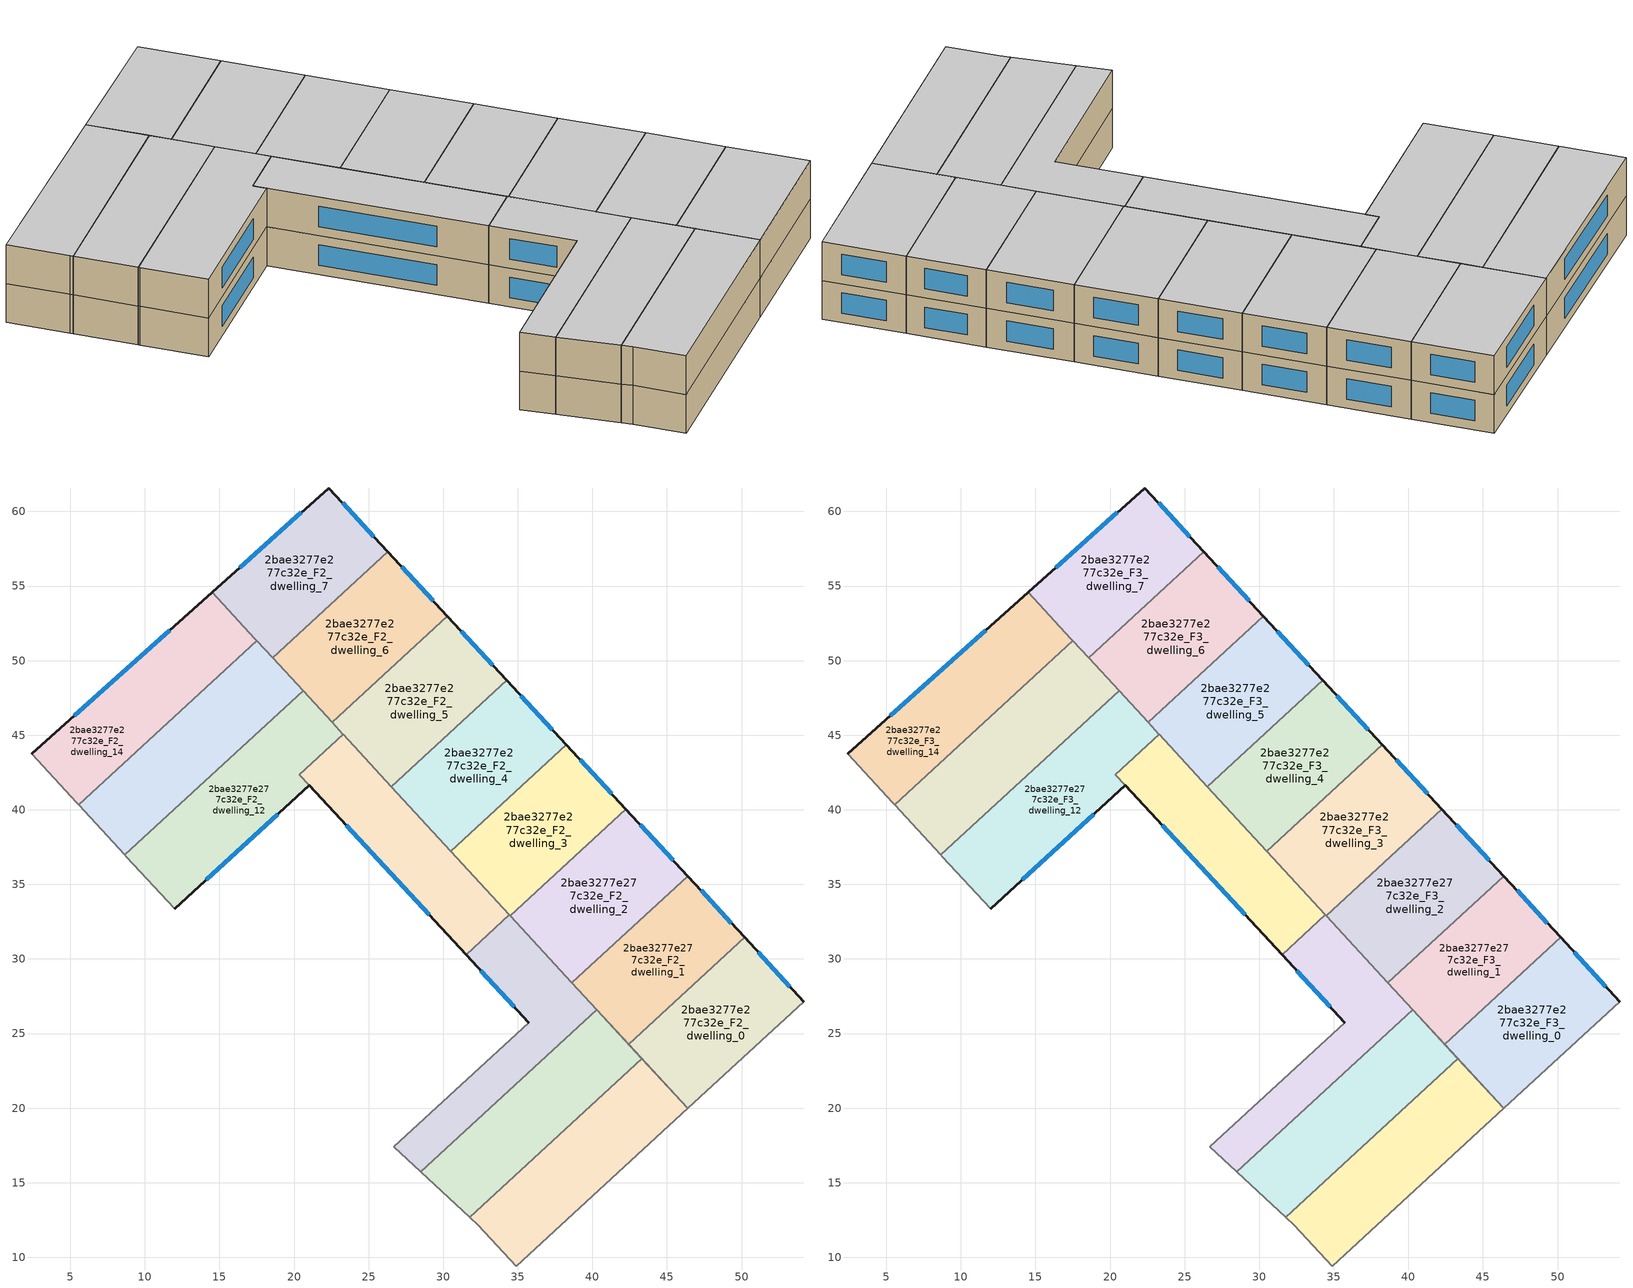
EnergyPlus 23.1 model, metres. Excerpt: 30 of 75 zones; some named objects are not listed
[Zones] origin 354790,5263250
2bae3277e277c32e_F2_dwelling_0
 floor to 2bae3277e277c32e_F1_dwelling_0 (EU_floor_Construction): 50.2,31.45 54.17,27.14 46.39,19.99 42.43,24.29 z6
 wall outside (EU_wall_Construction): 54.17,27.14 50.2,31.45 z6:9
 wall to 2bae3277e277c32e_F2_dwelling_1 (EU_wall_Construction): 50.2,31.45 42.43,24.29 z6:9
 wall adiabatic (EU_wall_Construction): 42.43,24.29 46.39,19.99 54.17,27.14 z6:9
 window (EU_Window_Construction): 53.24,28.15 51.13,30.44 z6.7:8.3
2bae3277e277c32e_F2_dwelling_1
 floor to 2bae3277e277c32e_F1_dwelling_1 (EU_floor_Construction): 46.39,35.56 50.2,31.45 42.43,24.29 38.63,28.41 z6
 wall outside (EU_wall_Construction): 50.2,31.45 46.39,35.56 z6:9
 wall to 2bae3277e277c32e_F2_dwelling_2 (EU_wall_Construction): 46.39,35.56 38.63,28.41 z6:9
 wall to 2bae3277e277c32e_F2_dwelling_10 (EU_wall_Construction): 38.63,28.41 40.3,26.6 z6:9
 wall adiabatic (EU_wall_Construction): 40.3,26.6 42.43,24.29 z6:9
 window (EU_Window_Construction): 49.3,32.41 47.29,34.59 z6.7:8.3
2bae3277e277c32e_F2_dwelling_10
 floor to 2bae3277e277c32e_F1_dwelling_10 (EU_floor_Construction): 34.43,32.96 40.3,26.6 28.51,15.73 26.7,17.41 35.73,25.74 31.53,30.28 z6
 wall outside (EU_wall_Construction): 31.53,30.28 35.73,25.74 z6:9
 wall adiabatic (EU_wall_Construction): 35.73,25.74 26.7,17.41 28.51,15.73 z6:9
 wall to 2bae3277e277c32e_F2_dwelling_11 (EU_wall_Construction): 34.43,32.96 31.53,30.28 z6:9
 wall to 2bae3277e277c32e_F2_dwelling_9 (EU_wall_Construction): 28.51,15.73 40.3,26.6 z6:9
 wall to 2bae3277e277c32e_F2_dwelling_2 (EU_wall_Construction): 38.63,28.41 34.49,32.9 z6:9
 wall to 2bae3277e277c32e_F2_dwelling_3 (EU_wall_Construction): 34.49,32.9 34.44,32.96 z6:9
 window (EU_Window_Construction): 32.51,29.21 34.74,26.8 z6.7:8.3
2bae3277e277c32e_F2_dwelling_11
 floor to 2bae3277e277c32e_F1_dwelling_11 (EU_floor_Construction): 23.28,45.06 34.43,32.96 31.53,30.28 20.36,42.36 z6
 wall outside (EU_wall_Construction): 21.02,41.65 31.53,30.28 z6:9
 wall to 2bae3277e277c32e_F2_dwelling_12 (EU_wall_Construction): 23.28,45.06 20.36,42.36 21.02,41.65 z6:9
 wall to 2bae3277e277c32e_F2_dwelling_4 (EU_wall_Construction): 30.51,37.22 26.53,41.54 z6:9
 wall to 2bae3277e277c32e_F2_dwelling_3 (EU_wall_Construction): 34.43,32.96 30.51,37.22 z6:9
 wall to 2bae3277e277c32e_F2_dwelling_5 (EU_wall_Construction): 26.53,41.54 23.28,45.06 z6:9
 window (EU_Window_Construction): 23.48,38.98 29.06,32.95 z6.7:8.3
2bae3277e277c32e_F2_dwelling_12
 floor to 2bae3277e277c32e_F1_dwelling_12 (EU_floor_Construction): 20.6,47.97 23.28,45.07 20.36,42.36 21.01,41.65 11.99,33.36 8.77,36.86 8.67,36.97 z6
 wall outside (EU_wall_Construction): 11.99,33.36 21.01,41.65 z6:9
 wall to 2bae3277e277c32e_F2_dwelling_13 (EU_wall_Construction): 20.6,47.97 8.67,36.97 z6:9
 wall adiabatic (EU_wall_Construction): 8.67,36.97 8.77,36.86 11.99,33.36 z6:9
 wall to 2bae3277e277c32e_F2_dwelling_6 (EU_wall_Construction): 22.55,45.86 20.6,47.97 z6:9
 wall to 2bae3277e277c32e_F2_dwelling_5 (EU_wall_Construction): 23.28,45.07 22.55,45.86 z6:9
 window (EU_Window_Construction): 14.11,35.31 18.89,39.7 z6.7:8.3
2bae3277e277c32e_F2_dwelling_13
 floor to 2bae3277e277c32e_F1_dwelling_13 (EU_floor_Construction): 17.52,51.32 20.6,47.97 8.67,36.97 5.58,40.32 z6
 wall adiabatic (EU_wall_Construction): 5.58,40.32 8.67,36.97 z6:9
 wall to 2bae3277e277c32e_F2_dwelling_14 (EU_wall_Construction): 17.52,51.32 5.58,40.32 z6:9
 wall to 2bae3277e277c32e_F2_dwelling_7 (EU_wall_Construction): 18.56,50.19 17.52,51.32 z6:9
 wall to 2bae3277e277c32e_F2_dwelling_6 (EU_wall_Construction): 20.6,47.97 18.56,50.19 z6:9
2bae3277e277c32e_F2_dwelling_14
 floor to 2bae3277e277c32e_F1_dwelling_14 (EU_floor_Construction): 14.51,54.58 17.38,51.47 17.52,51.32 5.58,40.32 5.44,40.47 2.41,43.76 z6
 wall outside (EU_wall_Construction): 14.51,54.58 2.41,43.76 z6:9
 wall adiabatic (EU_wall_Construction): 2.41,43.76 5.44,40.47 5.58,40.32 z6:9
 wall to 2bae3277e277c32e_F2_dwelling_7 (EU_wall_Construction): 17.51,51.32 17.38,51.47 14.51,54.58 z6:9
 window (EU_Window_Construction): 11.67,52.04 5.25,46.3 z6.7:8.3
2bae3277e277c32e_F2_dwelling_2
 floor to 2bae3277e277c32e_F1_dwelling_2 (EU_floor_Construction): 42.24,40.05 46.39,35.56 38.63,28.41 34.49,32.9 z6
 wall outside (EU_wall_Construction): 46.39,35.56 42.24,40.05 z6:9
 wall to 2bae3277e277c32e_F2_dwelling_3 (EU_wall_Construction): 42.24,40.05 34.49,32.9 z6:9
 window (EU_Window_Construction): 45.42,36.61 43.22,38.99 z6.7:8.3
2bae3277e277c32e_F2_dwelling_3
 floor to 2bae3277e277c32e_F1_dwelling_3 (EU_floor_Construction): 38.26,44.36 42.24,40.05 34.49,32.9 30.51,37.22 z6
 wall outside (EU_wall_Construction): 42.24,40.05 38.26,44.36 z6:9
 wall to 2bae3277e277c32e_F2_dwelling_4 (EU_wall_Construction): 38.26,44.36 30.51,37.22 z6:9
 window (EU_Window_Construction): 41.31,41.06 39.19,43.35 z6.7:8.3
2bae3277e277c32e_F2_dwelling_4
 floor to 2bae3277e277c32e_F1_dwelling_4 (EU_floor_Construction): 34.27,48.67 38.26,44.36 30.51,37.22 26.53,41.54 z6
 wall outside (EU_wall_Construction): 38.26,44.36 34.27,48.67 z6:9
 wall to 2bae3277e277c32e_F2_dwelling_5 (EU_wall_Construction): 34.27,48.67 26.53,41.54 z6:9
 window (EU_Window_Construction): 37.32,45.37 35.21,47.66 z6.7:8.3
2bae3277e277c32e_F2_dwelling_5
 floor to 2bae3277e277c32e_F1_dwelling_5 (EU_floor_Construction): 30.28,52.99 34.27,48.67 26.53,41.54 22.55,45.86 z6
 wall outside (EU_wall_Construction): 34.27,48.67 30.28,52.99 z6:9
 wall to 2bae3277e277c32e_F2_dwelling_6 (EU_wall_Construction): 30.28,52.99 22.55,45.86 z6:9
 window (EU_Window_Construction): 33.33,49.68 31.21,51.97 z6.7:8.3
2bae3277e277c32e_F2_dwelling_6
 floor to 2bae3277e277c32e_F1_dwelling_6 (EU_floor_Construction): 26.28,57.31 30.28,52.99 22.55,45.86 18.56,50.19 z6
 wall outside (EU_wall_Construction): 30.28,52.99 26.28,57.31 z6:9
 wall to 2bae3277e277c32e_F2_dwelling_7 (EU_wall_Construction): 26.28,57.31 18.56,50.19 z6:9
 window (EU_Window_Construction): 29.34,54 27.22,56.29 z6.7:8.3
2bae3277e277c32e_F2_dwelling_7
 floor to 2bae3277e277c32e_F1_dwelling_7 (EU_floor_Construction): 22.34,61.57 26.28,57.31 18.56,50.19 14.51,54.58 z6
 wall outside (EU_wall_Construction): 26.28,57.31 22.34,61.57 14.51,54.58 z6:9
 window (EU_Window_Construction): 20.5,59.93 16.35,56.22 / 25.36,58.31 23.26,60.57 z6.7:8.3
2bae3277e277c32e_F2_dwelling_8
 floor to 2bae3277e277c32e_F1_dwelling_8 (EU_floor_Construction): 43.32,23.32 46.39,19.99 34.89,9.42 32.35,12.16 31.78,12.69 z6
 wall adiabatic (EU_wall_Construction): 31.78,12.69 32.35,12.16 34.89,9.42 46.39,19.99 43.32,23.32 z6:9
 wall to 2bae3277e277c32e_F2_dwelling_9 (EU_wall_Construction): 43.32,23.32 31.78,12.69 z6:9
2bae3277e277c32e_F2_dwelling_9
 floor to 2bae3277e277c32e_F1_dwelling_9 (EU_floor_Construction): 40.3,26.6 43.32,23.32 31.78,12.69 28.51,15.73 z6
 wall adiabatic (EU_wall_Construction): 43.32,23.32 40.3,26.6 / 28.51,15.73 31.78,12.69 z6:9
2bae3277e277c32e_F3_dwelling_0
 floor to 2bae3277e277c32e_F2_dwelling_0 (EU_floor_Construction): 50.2,31.45 54.17,27.14 46.39,19.99 42.43,24.29 z9
 wall outside (EU_wall_Construction): 54.17,27.14 50.2,31.45 z9:12
 wall to 2bae3277e277c32e_F3_dwelling_1 (EU_wall_Construction): 50.2,31.45 42.43,24.29 z9:12
 wall adiabatic (EU_wall_Construction): 42.43,24.29 46.39,19.99 54.17,27.14 z9:12
 window (EU_Window_Construction): 53.24,28.15 51.13,30.44 z9.7:11.3
 ceiling to 2bae3277e277c32e_F4_dwelling_0 (EU_floor_Construction): 54.17,27.14 50.2,31.45 42.43,24.29 46.39,19.99 z12
2bae3277e277c32e_F3_dwelling_1
 floor to 2bae3277e277c32e_F2_dwelling_1 (EU_floor_Construction): 46.39,35.56 50.2,31.45 42.43,24.29 38.63,28.41 z9
 wall outside (EU_wall_Construction): 50.2,31.45 46.39,35.56 z9:12
 wall to 2bae3277e277c32e_F3_dwelling_2 (EU_wall_Construction): 46.39,35.56 38.63,28.41 z9:12
 wall to 2bae3277e277c32e_F3_dwelling_10 (EU_wall_Construction): 38.63,28.41 40.3,26.6 z9:12
 wall adiabatic (EU_wall_Construction): 40.3,26.6 42.43,24.29 z9:12
 window (EU_Window_Construction): 49.3,32.41 47.29,34.59 z9.7:11.3
 ceiling to 2bae3277e277c32e_F4_dwelling_1 (EU_floor_Construction): 50.2,31.45 46.39,35.56 38.63,28.41 42.43,24.29 z12
2bae3277e277c32e_F3_dwelling_10
 floor to 2bae3277e277c32e_F2_dwelling_10 (EU_floor_Construction): 34.43,32.96 40.3,26.6 28.51,15.73 26.7,17.41 35.73,25.74 31.53,30.28 z9
 wall outside (EU_wall_Construction): 31.53,30.28 35.73,25.74 z9:12
 wall adiabatic (EU_wall_Construction): 35.73,25.74 26.7,17.41 28.51,15.73 z9:12
 wall to 2bae3277e277c32e_F3_dwelling_11 (EU_wall_Construction): 34.43,32.96 31.53,30.28 z9:12
 wall to 2bae3277e277c32e_F3_dwelling_9 (EU_wall_Construction): 28.51,15.73 40.3,26.6 z9:12
 wall to 2bae3277e277c32e_F3_dwelling_2 (EU_wall_Construction): 38.63,28.41 34.49,32.9 z9:12
 wall to 2bae3277e277c32e_F3_dwelling_3 (EU_wall_Construction): 34.49,32.9 34.44,32.96 z9:12
 window (EU_Window_Construction): 32.51,29.21 34.74,26.8 z9.7:11.3
 ceiling to 2bae3277e277c32e_F4_dwelling_10 (EU_floor_Construction): 40.3,26.6 34.43,32.96 31.53,30.28 35.73,25.74 26.7,17.41 28.51,15.73 z12
2bae3277e277c32e_F3_dwelling_11
 floor to 2bae3277e277c32e_F2_dwelling_11 (EU_floor_Construction): 23.28,45.06 34.43,32.96 31.53,30.28 20.36,42.36 z9
 wall outside (EU_wall_Construction): 21.02,41.65 31.53,30.28 z9:12
 wall to 2bae3277e277c32e_F3_dwelling_12 (EU_wall_Construction): 23.28,45.06 20.36,42.36 21.02,41.65 z9:12
 wall to 2bae3277e277c32e_F3_dwelling_4 (EU_wall_Construction): 30.51,37.22 26.53,41.54 z9:12
 wall to 2bae3277e277c32e_F3_dwelling_3 (EU_wall_Construction): 34.43,32.96 30.51,37.22 z9:12
 wall to 2bae3277e277c32e_F3_dwelling_5 (EU_wall_Construction): 26.53,41.54 23.28,45.06 z9:12
 window (EU_Window_Construction): 23.48,38.98 29.06,32.95 z9.7:11.3
 ceiling to 2bae3277e277c32e_F4_dwelling_11 (EU_floor_Construction): 34.43,32.96 23.28,45.06 20.36,42.36 31.53,30.28 z12
2bae3277e277c32e_F3_dwelling_12
 floor to 2bae3277e277c32e_F2_dwelling_12 (EU_floor_Construction): 20.6,47.97 23.28,45.07 20.36,42.36 21.01,41.65 11.99,33.36 8.77,36.86 8.67,36.97 z9
 wall outside (EU_wall_Construction): 11.99,33.36 21.01,41.65 z9:12
 wall to 2bae3277e277c32e_F3_dwelling_13 (EU_wall_Construction): 20.6,47.97 8.67,36.97 z9:12
 wall adiabatic (EU_wall_Construction): 8.67,36.97 8.77,36.86 11.99,33.36 z9:12
 wall to 2bae3277e277c32e_F3_dwelling_6 (EU_wall_Construction): 22.55,45.86 20.6,47.97 z9:12
 wall to 2bae3277e277c32e_F3_dwelling_5 (EU_wall_Construction): 23.28,45.07 22.55,45.86 z9:12
 window (EU_Window_Construction): 14.11,35.31 18.89,39.7 z9.7:11.3
 ceiling to 2bae3277e277c32e_F4_dwelling_12 (EU_floor_Construction): 21.01,41.65 20.36,42.36 23.28,45.07 20.6,47.97 8.67,36.97 8.77,36.86 11.99,33.36 z12
2bae3277e277c32e_F3_dwelling_13
 floor to 2bae3277e277c32e_F2_dwelling_13 (EU_floor_Construction): 17.52,51.32 20.6,47.97 8.67,36.97 5.58,40.32 z9
 wall adiabatic (EU_wall_Construction): 5.58,40.32 8.67,36.97 z9:12
 wall to 2bae3277e277c32e_F3_dwelling_14 (EU_wall_Construction): 17.52,51.32 5.58,40.32 z9:12
 wall to 2bae3277e277c32e_F3_dwelling_7 (EU_wall_Construction): 18.56,50.19 17.52,51.32 z9:12
 wall to 2bae3277e277c32e_F3_dwelling_6 (EU_wall_Construction): 20.6,47.97 18.56,50.19 z9:12
 ceiling to 2bae3277e277c32e_F4_dwelling_13 (EU_floor_Construction): 20.6,47.97 17.52,51.32 5.58,40.32 8.67,36.97 z12
2bae3277e277c32e_F3_dwelling_14
 floor to 2bae3277e277c32e_F2_dwelling_14 (EU_floor_Construction): 14.51,54.58 17.38,51.47 17.52,51.32 5.58,40.32 5.44,40.47 2.41,43.76 z9
 wall outside (EU_wall_Construction): 14.51,54.58 2.41,43.76 z9:12
 wall adiabatic (EU_wall_Construction): 2.41,43.76 5.44,40.47 5.58,40.32 z9:12
 wall to 2bae3277e277c32e_F3_dwelling_7 (EU_wall_Construction): 17.51,51.32 17.38,51.47 14.51,54.58 z9:12
 window (EU_Window_Construction): 11.67,52.04 5.25,46.3 z9.7:11.3
 ceiling to 2bae3277e277c32e_F4_dwelling_14 (EU_floor_Construction): 17.52,51.32 17.38,51.47 14.51,54.58 2.41,43.76 5.44,40.47 5.58,40.32 z12
2bae3277e277c32e_F3_dwelling_2
 floor to 2bae3277e277c32e_F2_dwelling_2 (EU_floor_Construction): 42.24,40.05 46.39,35.56 38.63,28.41 34.49,32.9 z9
 wall outside (EU_wall_Construction): 46.39,35.56 42.24,40.05 z9:12
 wall to 2bae3277e277c32e_F3_dwelling_3 (EU_wall_Construction): 42.24,40.05 34.49,32.9 z9:12
 window (EU_Window_Construction): 45.42,36.61 43.22,38.99 z9.7:11.3
 ceiling to 2bae3277e277c32e_F4_dwelling_2 (EU_floor_Construction): 46.39,35.56 42.24,40.05 34.49,32.9 38.63,28.41 z12
2bae3277e277c32e_F3_dwelling_3
 floor to 2bae3277e277c32e_F2_dwelling_3 (EU_floor_Construction): 38.26,44.36 42.24,40.05 34.49,32.9 30.51,37.22 z9
 wall outside (EU_wall_Construction): 42.24,40.05 38.26,44.36 z9:12
 wall to 2bae3277e277c32e_F3_dwelling_4 (EU_wall_Construction): 38.26,44.36 30.51,37.22 z9:12
 window (EU_Window_Construction): 41.31,41.06 39.19,43.35 z9.7:11.3
 ceiling to 2bae3277e277c32e_F4_dwelling_3 (EU_floor_Construction): 42.24,40.05 38.26,44.36 30.51,37.22 34.49,32.9 z12
2bae3277e277c32e_F3_dwelling_4
 floor to 2bae3277e277c32e_F2_dwelling_4 (EU_floor_Construction): 34.27,48.67 38.26,44.36 30.51,37.22 26.53,41.54 z9
 wall outside (EU_wall_Construction): 38.26,44.36 34.27,48.67 z9:12
 wall to 2bae3277e277c32e_F3_dwelling_5 (EU_wall_Construction): 34.27,48.67 26.53,41.54 z9:12
 window (EU_Window_Construction): 37.32,45.37 35.21,47.66 z9.7:11.3
 ceiling to 2bae3277e277c32e_F4_dwelling_4 (EU_floor_Construction): 38.26,44.36 34.27,48.67 26.53,41.54 30.51,37.22 z12
2bae3277e277c32e_F3_dwelling_5
 floor to 2bae3277e277c32e_F2_dwelling_5 (EU_floor_Construction): 30.28,52.99 34.27,48.67 26.53,41.54 22.55,45.86 z9
 wall outside (EU_wall_Construction): 34.27,48.67 30.28,52.99 z9:12
 wall to 2bae3277e277c32e_F3_dwelling_6 (EU_wall_Construction): 30.28,52.99 22.55,45.86 z9:12
 window (EU_Window_Construction): 33.33,49.68 31.21,51.97 z9.7:11.3
 ceiling to 2bae3277e277c32e_F4_dwelling_5 (EU_floor_Construction): 34.27,48.67 30.28,52.99 22.55,45.86 26.53,41.54 z12
2bae3277e277c32e_F3_dwelling_6
 floor to 2bae3277e277c32e_F2_dwelling_6 (EU_floor_Construction): 26.28,57.31 30.28,52.99 22.55,45.86 18.56,50.19 z9
 wall outside (EU_wall_Construction): 30.28,52.99 26.28,57.31 z9:12
 wall to 2bae3277e277c32e_F3_dwelling_7 (EU_wall_Construction): 26.28,57.31 18.56,50.19 z9:12
 window (EU_Window_Construction): 29.34,54 27.22,56.29 z9.7:11.3
 ceiling to 2bae3277e277c32e_F4_dwelling_6 (EU_floor_Construction): 30.28,52.99 26.28,57.31 18.56,50.19 22.55,45.86 z12
2bae3277e277c32e_F3_dwelling_7
 floor to 2bae3277e277c32e_F2_dwelling_7 (EU_floor_Construction): 22.34,61.57 26.28,57.31 18.56,50.19 14.51,54.58 z9
 wall outside (EU_wall_Construction): 26.28,57.31 22.34,61.57 14.51,54.58 z9:12
 window (EU_Window_Construction): 20.5,59.93 16.35,56.22 / 25.36,58.31 23.26,60.57 z9.7:11.3
 ceiling to 2bae3277e277c32e_F4_dwelling_7 (EU_floor_Construction): 26.28,57.31 22.34,61.57 14.51,54.58 18.56,50.19 z12
2bae3277e277c32e_F3_dwelling_8
 floor to 2bae3277e277c32e_F2_dwelling_8 (EU_floor_Construction): 43.32,23.32 46.39,19.99 34.89,9.42 32.35,12.16 31.78,12.69 z9
 wall adiabatic (EU_wall_Construction): 31.78,12.69 32.35,12.16 34.89,9.42 46.39,19.99 43.32,23.32 z9:12
 wall to 2bae3277e277c32e_F3_dwelling_9 (EU_wall_Construction): 43.32,23.32 31.78,12.69 z9:12
 ceiling to 2bae3277e277c32e_F4_dwelling_8 (EU_floor_Construction): 46.39,19.99 43.32,23.32 31.78,12.69 32.35,12.16 34.89,9.42 z12
2bae3277e277c32e_F3_dwelling_9
 floor to 2bae3277e277c32e_F2_dwelling_9 (EU_floor_Construction): 40.3,26.6 43.32,23.32 31.78,12.69 28.51,15.73 z9
 wall adiabatic (EU_wall_Construction): 43.32,23.32 40.3,26.6 / 28.51,15.73 31.78,12.69 z9:12
 ceiling to 2bae3277e277c32e_F4_dwelling_9 (EU_floor_Construction): 43.32,23.32 40.3,26.6 28.51,15.73 31.78,12.69 z12
[Building]
EU S2 Campaign: North Axis=0; Terrain=City; Solar Distribution=FullExterior
[Site:Location]
Budapest.Ferenc.Liszt.Intl.AP: Latitude=47.437; Longitude=19.256; Time Zone=1; Elevation=185
[SizingPeriod:WeatherFileDays]
AnnualSizingPeriod: Begin Month=1; Begin Day of Month=1; End Month=12; End Day of Month=31; Day of Week for Start Day=Monday; Use Weather File Daylight Saving Period=No; Use Weather File Rain and Snow Indicators=No
[MATERIAL]
EU_InternalMass_Material: Roughness=MediumRough; Thickness=0.1; Conductivity=1; Density=1800; Specific Heat=900; Thermal Absorptance=0.9; Solar Absorptance=0.7; Visible Absorptance=0.7
[MATERIAL:NOMASS] Roughness=MediumRough; Thermal Absorptance=0.9; Solar Absorptance=0.7; Visible Absorptance=0.7
Name | Thermal Resistance
EU_wall_NoMass | 0.832559
EU_floor_NoMass | 0.872794
[WINDOWMATERIAL:SIMPLEGLAZINGSYSTEM]
EU_Window_SimpleGlazing: UFactor=2.79869; Solar Heat Gain Coefficient=0.75; Visible Transmittance=0.75
[CONSTRUCTION]
EU_wall_Construction: EU_wall_NoMass
EU_floor_Construction: EU_floor_NoMass
EU_Window_Construction: EU_Window_SimpleGlazing
EU_InternalMass_Construction: EU_InternalMass_Material
[ZONE] Type=1; Multiplier=1; Ceiling Height=autocalculate; Floor Area=autocalculate; Part of Total Floor Area=Yes
Name | Volume
2bae3277e277c32e_F2_dwelling_0; 2bae3277e277c32e_F3_dwelling_0 | 185.536
2bae3277e277c32e_F2_dwelling_1; 2bae3277e277c32e_F3_dwelling_1 | 177.483
2bae3277e277c32e_F2_dwelling_10; 2bae3277e277c32e_F3_dwelling_10 | 192.427
2bae3277e277c32e_F2_dwelling_11; 2bae3277e277c32e_F3_dwelling_11 | 195.866
2bae3277e277c32e_F2_dwelling_12; 2bae3277e277c32e_F3_dwelling_12 | 228.074
2bae3277e277c32e_F2_dwelling_13; 2bae3277e277c32e_F3_dwelling_13 | 221.741
2bae3277e277c32e_F2_dwelling_14; 2bae3277e277c32e_F3_dwelling_14 | 221.766
2bae3277e277c32e_F2_dwelling_2; 2bae3277e277c32e_F3_dwelling_2 | 193.538
2bae3277e277c32e_F2_dwelling_3; 2bae3277e277c32e_F3_dwelling_3 | 185.512
2bae3277e277c32e_F2_dwelling_4; 2bae3277e277c32e_F3_dwelling_4 | 185.538
2bae3277e277c32e_F2_dwelling_5; 2bae3277e277c32e_F3_dwelling_5 | 185.525
2bae3277e277c32e_F2_dwelling_6; 2bae3277e277c32e_F3_dwelling_6 | 185.511
2bae3277e277c32e_F2_dwelling_7; 2bae3277e277c32e_F3_dwelling_7 | 185.531
2bae3277e277c32e_F2_dwelling_8; 2bae3277e277c32e_F3_dwelling_8 | 212.036
2bae3277e277c32e_F2_dwelling_9; 2bae3277e277c32e_F3_dwelling_9 | 211.994
[INTERNALMASS] Construction=EU_InternalMass_Construction
Name | Zone or ZoneList | Surface Area
2bae3277e277c32e_F2_dwelling_0_EU_InternalMass | 2bae3277e277c32e_F2_dwelling_0 | 61.8453
2bae3277e277c32e_F2_dwelling_1_EU_InternalMass | 2bae3277e277c32e_F2_dwelling_1 | 59.1612
2bae3277e277c32e_F2_dwelling_2_EU_InternalMass | 2bae3277e277c32e_F2_dwelling_2 | 64.5126
2bae3277e277c32e_F2_dwelling_3_EU_InternalMass | 2bae3277e277c32e_F2_dwelling_3 | 61.8373
2bae3277e277c32e_F2_dwelling_4_EU_InternalMass | 2bae3277e277c32e_F2_dwelling_4 | 61.846
2bae3277e277c32e_F2_dwelling_5_EU_InternalMass | 2bae3277e277c32e_F2_dwelling_5 | 61.8417
2bae3277e277c32e_F2_dwelling_6_EU_InternalMass | 2bae3277e277c32e_F2_dwelling_6 | 61.8372
2bae3277e277c32e_F2_dwelling_7_EU_InternalMass | 2bae3277e277c32e_F2_dwelling_7 | 61.8435
2bae3277e277c32e_F2_dwelling_8_EU_InternalMass | 2bae3277e277c32e_F2_dwelling_8 | 70.6786
2bae3277e277c32e_F2_dwelling_9_EU_InternalMass | 2bae3277e277c32e_F2_dwelling_9 | 70.6647
2bae3277e277c32e_F2_dwelling_10_EU_InternalMass | 2bae3277e277c32e_F2_dwelling_10 | 64.141
2bae3277e277c32e_F2_dwelling_11_EU_InternalMass | 2bae3277e277c32e_F2_dwelling_11 | 65.3235
2bae3277e277c32e_F2_dwelling_12_EU_InternalMass | 2bae3277e277c32e_F2_dwelling_12 | 76.0425
2bae3277e277c32e_F2_dwelling_13_EU_InternalMass | 2bae3277e277c32e_F2_dwelling_13 | 73.9127
2bae3277e277c32e_F2_dwelling_14_EU_InternalMass | 2bae3277e277c32e_F2_dwelling_14 | 73.9179
2bae3277e277c32e_F3_dwelling_0_EU_InternalMass | 2bae3277e277c32e_F3_dwelling_0 | 61.8453
2bae3277e277c32e_F3_dwelling_1_EU_InternalMass | 2bae3277e277c32e_F3_dwelling_1 | 59.1612
2bae3277e277c32e_F3_dwelling_2_EU_InternalMass | 2bae3277e277c32e_F3_dwelling_2 | 64.5126
2bae3277e277c32e_F3_dwelling_3_EU_InternalMass | 2bae3277e277c32e_F3_dwelling_3 | 61.8373
2bae3277e277c32e_F3_dwelling_4_EU_InternalMass | 2bae3277e277c32e_F3_dwelling_4 | 61.846
2bae3277e277c32e_F3_dwelling_5_EU_InternalMass | 2bae3277e277c32e_F3_dwelling_5 | 61.8417
2bae3277e277c32e_F3_dwelling_6_EU_InternalMass | 2bae3277e277c32e_F3_dwelling_6 | 61.8372
2bae3277e277c32e_F3_dwelling_7_EU_InternalMass | 2bae3277e277c32e_F3_dwelling_7 | 61.8435
2bae3277e277c32e_F3_dwelling_8_EU_InternalMass | 2bae3277e277c32e_F3_dwelling_8 | 70.6786
2bae3277e277c32e_F3_dwelling_9_EU_InternalMass | 2bae3277e277c32e_F3_dwelling_9 | 70.6647
2bae3277e277c32e_F3_dwelling_10_EU_InternalMass | 2bae3277e277c32e_F3_dwelling_10 | 64.141
2bae3277e277c32e_F3_dwelling_11_EU_InternalMass | 2bae3277e277c32e_F3_dwelling_11 | 65.3235
2bae3277e277c32e_F3_dwelling_12_EU_InternalMass | 2bae3277e277c32e_F3_dwelling_12 | 76.0425
2bae3277e277c32e_F3_dwelling_13_EU_InternalMass | 2bae3277e277c32e_F3_dwelling_13 | 73.9127
2bae3277e277c32e_F3_dwelling_14_EU_InternalMass | 2bae3277e277c32e_F3_dwelling_14 | 73.9179
[OTHEREQUIPMENT] Fuel Type=Electricity; Design Level Calculation Method=Watts/Area; Power per Zone Floor Area=1; Fraction Latent=0; Fraction Radiant=0; Fraction Lost=0; Carbon Dioxide Generation Rate=0; EndUse Subcategory=EU_Step8_InternalGains
Name | Zone or ZoneList or Space or SpaceList | Schedule
EU_Step8_InternalGain_2bae3277e277c32e_F2_dwelling_0_f000 | 2bae3277e277c32e_F2_dwelling_0 | EU_Step8_GainSchedule_2bae3277e277c32e_F2_dwelling_0_f000
EU_Step8_InternalGain_2bae3277e277c32e_F2_dwelling_1_f000 | 2bae3277e277c32e_F2_dwelling_1 | EU_Step8_GainSchedule_2bae3277e277c32e_F2_dwelling_1_f000
EU_Step8_InternalGain_2bae3277e277c32e_F2_dwelling_2_f000 | 2bae3277e277c32e_F2_dwelling_2 | EU_Step8_GainSchedule_2bae3277e277c32e_F2_dwelling_2_f000
EU_Step8_InternalGain_2bae3277e277c32e_F2_dwelling_3_f000 | 2bae3277e277c32e_F2_dwelling_3 | EU_Step8_GainSchedule_2bae3277e277c32e_F2_dwelling_3_f000
EU_Step8_InternalGain_2bae3277e277c32e_F2_dwelling_4_f000 | 2bae3277e277c32e_F2_dwelling_4 | EU_Step8_GainSchedule_2bae3277e277c32e_F2_dwelling_4_f000
EU_Step8_InternalGain_2bae3277e277c32e_F2_dwelling_5_f000 | 2bae3277e277c32e_F2_dwelling_5 | EU_Step8_GainSchedule_2bae3277e277c32e_F2_dwelling_5_f000
EU_Step8_InternalGain_2bae3277e277c32e_F2_dwelling_6_f000 | 2bae3277e277c32e_F2_dwelling_6 | EU_Step8_GainSchedule_2bae3277e277c32e_F2_dwelling_6_f000
EU_Step8_InternalGain_2bae3277e277c32e_F2_dwelling_7_f000 | 2bae3277e277c32e_F2_dwelling_7 | EU_Step8_GainSchedule_2bae3277e277c32e_F2_dwelling_7_f000
EU_Step8_InternalGain_2bae3277e277c32e_F2_dwelling_8_f000 | 2bae3277e277c32e_F2_dwelling_8 | EU_Step8_GainSchedule_2bae3277e277c32e_F2_dwelling_8_f000
EU_Step8_InternalGain_2bae3277e277c32e_F2_dwelling_9_f000 | 2bae3277e277c32e_F2_dwelling_9 | EU_Step8_GainSchedule_2bae3277e277c32e_F2_dwelling_9_f000
EU_Step8_InternalGain_2bae3277e277c32e_F2_dwelling_10_f000 | 2bae3277e277c32e_F2_dwelling_10 | EU_Step8_GainSchedule_2bae3277e277c32e_F2_dwelling_10_f000
EU_Step8_InternalGain_2bae3277e277c32e_F2_dwelling_11_f000 | 2bae3277e277c32e_F2_dwelling_11 | EU_Step8_GainSchedule_2bae3277e277c32e_F2_dwelling_11_f000
EU_Step8_InternalGain_2bae3277e277c32e_F2_dwelling_12_f000 | 2bae3277e277c32e_F2_dwelling_12 | EU_Step8_GainSchedule_2bae3277e277c32e_F2_dwelling_12_f000
EU_Step8_InternalGain_2bae3277e277c32e_F2_dwelling_13_f000 | 2bae3277e277c32e_F2_dwelling_13 | EU_Step8_GainSchedule_2bae3277e277c32e_F2_dwelling_13_f000
EU_Step8_InternalGain_2bae3277e277c32e_F2_dwelling_14_f000 | 2bae3277e277c32e_F2_dwelling_14 | EU_Step8_GainSchedule_2bae3277e277c32e_F2_dwelling_14_f000
EU_Step8_InternalGain_2bae3277e277c32e_F3_dwelling_0_f000 | 2bae3277e277c32e_F3_dwelling_0 | EU_Step8_GainSchedule_2bae3277e277c32e_F3_dwelling_0_f000
EU_Step8_InternalGain_2bae3277e277c32e_F3_dwelling_1_f000 | 2bae3277e277c32e_F3_dwelling_1 | EU_Step8_GainSchedule_2bae3277e277c32e_F3_dwelling_1_f000
EU_Step8_InternalGain_2bae3277e277c32e_F3_dwelling_2_f000 | 2bae3277e277c32e_F3_dwelling_2 | EU_Step8_GainSchedule_2bae3277e277c32e_F3_dwelling_2_f000
EU_Step8_InternalGain_2bae3277e277c32e_F3_dwelling_3_f000 | 2bae3277e277c32e_F3_dwelling_3 | EU_Step8_GainSchedule_2bae3277e277c32e_F3_dwelling_3_f000
EU_Step8_InternalGain_2bae3277e277c32e_F3_dwelling_4_f000 | 2bae3277e277c32e_F3_dwelling_4 | EU_Step8_GainSchedule_2bae3277e277c32e_F3_dwelling_4_f000
EU_Step8_InternalGain_2bae3277e277c32e_F3_dwelling_5_f000 | 2bae3277e277c32e_F3_dwelling_5 | EU_Step8_GainSchedule_2bae3277e277c32e_F3_dwelling_5_f000
EU_Step8_InternalGain_2bae3277e277c32e_F3_dwelling_6_f000 | 2bae3277e277c32e_F3_dwelling_6 | EU_Step8_GainSchedule_2bae3277e277c32e_F3_dwelling_6_f000
EU_Step8_InternalGain_2bae3277e277c32e_F3_dwelling_7_f000 | 2bae3277e277c32e_F3_dwelling_7 | EU_Step8_GainSchedule_2bae3277e277c32e_F3_dwelling_7_f000
EU_Step8_InternalGain_2bae3277e277c32e_F3_dwelling_8_f000 | 2bae3277e277c32e_F3_dwelling_8 | EU_Step8_GainSchedule_2bae3277e277c32e_F3_dwelling_8_f000
EU_Step8_InternalGain_2bae3277e277c32e_F3_dwelling_9_f000 | 2bae3277e277c32e_F3_dwelling_9 | EU_Step8_GainSchedule_2bae3277e277c32e_F3_dwelling_9_f000
EU_Step8_InternalGain_2bae3277e277c32e_F3_dwelling_10_f000 | 2bae3277e277c32e_F3_dwelling_10 | EU_Step8_GainSchedule_2bae3277e277c32e_F3_dwelling_10_f000
EU_Step8_InternalGain_2bae3277e277c32e_F3_dwelling_11_f000 | 2bae3277e277c32e_F3_dwelling_11 | EU_Step8_GainSchedule_2bae3277e277c32e_F3_dwelling_11_f000
EU_Step8_InternalGain_2bae3277e277c32e_F3_dwelling_12_f000 | 2bae3277e277c32e_F3_dwelling_12 | EU_Step8_GainSchedule_2bae3277e277c32e_F3_dwelling_12_f000
EU_Step8_InternalGain_2bae3277e277c32e_F3_dwelling_13_f000 | 2bae3277e277c32e_F3_dwelling_13 | EU_Step8_GainSchedule_2bae3277e277c32e_F3_dwelling_13_f000
EU_Step8_InternalGain_2bae3277e277c32e_F3_dwelling_14_f000 | 2bae3277e277c32e_F3_dwelling_14 | EU_Step8_GainSchedule_2bae3277e277c32e_F3_dwelling_14_f000
[ZONEVENTILATION:DESIGNFLOWRATE] Schedule=EU_AlwaysOn; Design Flow Rate Calculation Method=AirChanges/Hour; Air Changes per Hour=0.475469; Ventilation Type=Natural; Fan Pressure Rise=0; Fan Total Efficiency=1; Constant Term Coefficient=1; Temperature Term Coefficient=0; Velocity Term Coefficient=0; Velocity Squared Term Coefficient=0; Minimum Indoor Temperature=-100; Maximum Indoor Temperature=100; Delta Temperature=-100; Minimum Outdoor Temperature=-100; Maximum Outdoor Temperature=100; Maximum Wind Speed=40
Name | Zone or ZoneList or Space or SpaceList
EU_ConstantAir_2bae3277e277c32e_F2_dwelling_0 | 2bae3277e277c32e_F2_dwelling_0
EU_ConstantAir_2bae3277e277c32e_F2_dwelling_1 | 2bae3277e277c32e_F2_dwelling_1
EU_ConstantAir_2bae3277e277c32e_F2_dwelling_2 | 2bae3277e277c32e_F2_dwelling_2
EU_ConstantAir_2bae3277e277c32e_F2_dwelling_3 | 2bae3277e277c32e_F2_dwelling_3
EU_ConstantAir_2bae3277e277c32e_F2_dwelling_4 | 2bae3277e277c32e_F2_dwelling_4
EU_ConstantAir_2bae3277e277c32e_F2_dwelling_5 | 2bae3277e277c32e_F2_dwelling_5
EU_ConstantAir_2bae3277e277c32e_F2_dwelling_6 | 2bae3277e277c32e_F2_dwelling_6
EU_ConstantAir_2bae3277e277c32e_F2_dwelling_7 | 2bae3277e277c32e_F2_dwelling_7
EU_ConstantAir_2bae3277e277c32e_F2_dwelling_8 | 2bae3277e277c32e_F2_dwelling_8
EU_ConstantAir_2bae3277e277c32e_F2_dwelling_9 | 2bae3277e277c32e_F2_dwelling_9
EU_ConstantAir_2bae3277e277c32e_F2_dwelling_10 | 2bae3277e277c32e_F2_dwelling_10
EU_ConstantAir_2bae3277e277c32e_F2_dwelling_11 | 2bae3277e277c32e_F2_dwelling_11
EU_ConstantAir_2bae3277e277c32e_F2_dwelling_12 | 2bae3277e277c32e_F2_dwelling_12
EU_ConstantAir_2bae3277e277c32e_F2_dwelling_13 | 2bae3277e277c32e_F2_dwelling_13
EU_ConstantAir_2bae3277e277c32e_F2_dwelling_14 | 2bae3277e277c32e_F2_dwelling_14
EU_ConstantAir_2bae3277e277c32e_F3_dwelling_0 | 2bae3277e277c32e_F3_dwelling_0
EU_ConstantAir_2bae3277e277c32e_F3_dwelling_1 | 2bae3277e277c32e_F3_dwelling_1
EU_ConstantAir_2bae3277e277c32e_F3_dwelling_2 | 2bae3277e277c32e_F3_dwelling_2
EU_ConstantAir_2bae3277e277c32e_F3_dwelling_3 | 2bae3277e277c32e_F3_dwelling_3
EU_ConstantAir_2bae3277e277c32e_F3_dwelling_4 | 2bae3277e277c32e_F3_dwelling_4
EU_ConstantAir_2bae3277e277c32e_F3_dwelling_5 | 2bae3277e277c32e_F3_dwelling_5
EU_ConstantAir_2bae3277e277c32e_F3_dwelling_6 | 2bae3277e277c32e_F3_dwelling_6
EU_ConstantAir_2bae3277e277c32e_F3_dwelling_7 | 2bae3277e277c32e_F3_dwelling_7
EU_ConstantAir_2bae3277e277c32e_F3_dwelling_8 | 2bae3277e277c32e_F3_dwelling_8
EU_ConstantAir_2bae3277e277c32e_F3_dwelling_9 | 2bae3277e277c32e_F3_dwelling_9
EU_ConstantAir_2bae3277e277c32e_F3_dwelling_10 | 2bae3277e277c32e_F3_dwelling_10
EU_ConstantAir_2bae3277e277c32e_F3_dwelling_11 | 2bae3277e277c32e_F3_dwelling_11
EU_ConstantAir_2bae3277e277c32e_F3_dwelling_12 | 2bae3277e277c32e_F3_dwelling_12
EU_ConstantAir_2bae3277e277c32e_F3_dwelling_13 | 2bae3277e277c32e_F3_dwelling_13
EU_ConstantAir_2bae3277e277c32e_F3_dwelling_14 | 2bae3277e277c32e_F3_dwelling_14
[HVACTEMPLATE:ZONE:IDEALLOADSAIRSYSTEM] System Availability Schedule=EU_AlwaysOn; Maximum Heating Supply Air Temperature=50; Minimum Cooling Supply Air Temperature=13; Maximum Heating Supply Air Humidity Ratio=0.0156; Minimum Cooling Supply Air Humidity Ratio=0.0077; Heating Limit=NoLimit; Cooling Limit=NoLimit; Heating Availability Schedule=EU_AlwaysOn; Cooling Availability Schedule=EU_CoolingOff; Dehumidification Control Type=ConstantSensibleHeatRatio; Cooling Sensible Heat Ratio=0.7; Dehumidification Setpoint=60; Humidification Control Type=None; Humidification Setpoint=30; Outdoor Air Method=None; Outdoor Air Flow Rate per Person=0.00944; Outdoor Air Flow Rate per Zone Floor Area=0; Outdoor Air Flow Rate per Zone=0; Demand Controlled Ventilation Type=None; Outdoor Air Economizer Type=NoEconomizer; Heat Recovery Type=None; Sensible Heat Recovery Effectiveness=0.7; Latent Heat Recovery Effectiveness=0.65
Name | Template Thermostat
2bae3277e277c32e_F2_dwelling_0 | EU_HeatOnly_2bae3277e277c32e_F2_dwelling_0
2bae3277e277c32e_F2_dwelling_1 | EU_HeatOnly_2bae3277e277c32e_F2_dwelling_1
2bae3277e277c32e_F2_dwelling_2 | EU_HeatOnly_2bae3277e277c32e_F2_dwelling_2
2bae3277e277c32e_F2_dwelling_3 | EU_HeatOnly_2bae3277e277c32e_F2_dwelling_3
2bae3277e277c32e_F2_dwelling_4 | EU_HeatOnly_2bae3277e277c32e_F2_dwelling_4
2bae3277e277c32e_F2_dwelling_5 | EU_HeatOnly_2bae3277e277c32e_F2_dwelling_5
2bae3277e277c32e_F2_dwelling_6 | EU_HeatOnly_2bae3277e277c32e_F2_dwelling_6
2bae3277e277c32e_F2_dwelling_7 | EU_HeatOnly_2bae3277e277c32e_F2_dwelling_7
2bae3277e277c32e_F2_dwelling_8 | EU_HeatOnly_2bae3277e277c32e_F2_dwelling_8
2bae3277e277c32e_F2_dwelling_9 | EU_HeatOnly_2bae3277e277c32e_F2_dwelling_9
2bae3277e277c32e_F2_dwelling_10 | EU_HeatOnly_2bae3277e277c32e_F2_dwelling_10
2bae3277e277c32e_F2_dwelling_11 | EU_HeatOnly_2bae3277e277c32e_F2_dwelling_11
2bae3277e277c32e_F2_dwelling_12 | EU_HeatOnly_2bae3277e277c32e_F2_dwelling_12
2bae3277e277c32e_F2_dwelling_13 | EU_HeatOnly_2bae3277e277c32e_F2_dwelling_13
2bae3277e277c32e_F2_dwelling_14 | EU_HeatOnly_2bae3277e277c32e_F2_dwelling_14
2bae3277e277c32e_F3_dwelling_0 | EU_HeatOnly_2bae3277e277c32e_F3_dwelling_0
2bae3277e277c32e_F3_dwelling_1 | EU_HeatOnly_2bae3277e277c32e_F3_dwelling_1
2bae3277e277c32e_F3_dwelling_2 | EU_HeatOnly_2bae3277e277c32e_F3_dwelling_2
2bae3277e277c32e_F3_dwelling_3 | EU_HeatOnly_2bae3277e277c32e_F3_dwelling_3
2bae3277e277c32e_F3_dwelling_4 | EU_HeatOnly_2bae3277e277c32e_F3_dwelling_4
2bae3277e277c32e_F3_dwelling_5 | EU_HeatOnly_2bae3277e277c32e_F3_dwelling_5
2bae3277e277c32e_F3_dwelling_6 | EU_HeatOnly_2bae3277e277c32e_F3_dwelling_6
2bae3277e277c32e_F3_dwelling_7 | EU_HeatOnly_2bae3277e277c32e_F3_dwelling_7
2bae3277e277c32e_F3_dwelling_8 | EU_HeatOnly_2bae3277e277c32e_F3_dwelling_8
2bae3277e277c32e_F3_dwelling_9 | EU_HeatOnly_2bae3277e277c32e_F3_dwelling_9
2bae3277e277c32e_F3_dwelling_10 | EU_HeatOnly_2bae3277e277c32e_F3_dwelling_10
2bae3277e277c32e_F3_dwelling_11 | EU_HeatOnly_2bae3277e277c32e_F3_dwelling_11
2bae3277e277c32e_F3_dwelling_12 | EU_HeatOnly_2bae3277e277c32e_F3_dwelling_12
2bae3277e277c32e_F3_dwelling_13 | EU_HeatOnly_2bae3277e277c32e_F3_dwelling_13
2bae3277e277c32e_F3_dwelling_14 | EU_HeatOnly_2bae3277e277c32e_F3_dwelling_14
[SIZING:ZONE] Zone Cooling Design Supply Air Temperature Input Method=SupplyAirTemperature; Zone Cooling Design Supply Air Temperature=13; Zone Heating Design Supply Air Temperature Input Method=SupplyAirTemperature; Zone Heating Design Supply Air Temperature=50; Zone Cooling Design Supply Air Humidity Ratio=0.008; Zone Heating Design Supply Air Humidity Ratio=0.008; Cooling Design Air Flow Method=DesignDay; Cooling Design Air Flow Rate=0; Cooling Minimum Air Flow per Zone Floor Area=0.000762; Cooling Minimum Air Flow=0; Cooling Minimum Air Flow Fraction=0.2; Heating Design Air Flow Method=DesignDay; Heating Design Air Flow Rate=0; Heating Maximum Air Flow per Zone Floor Area=0.002032; Heating Maximum Air Flow=0.141576; Heating Maximum Air Flow Fraction=0.3; Account for Dedicated Outdoor Air System=No; Dedicated Outdoor Air System Control Strategy=NeutralSupplyAir; Dedicated Outdoor Air Low Setpoint Temperature for Design=autosize; Dedicated Outdoor Air High Setpoint Temperature for Design=autosize; Zone Load Sizing Method=Sensible Load Only No Latent Load; Zone Latent Cooling Design Supply Air Humidity Ratio Input Method=HumidityRatioDifference; Zone Cooling Design Supply Air Humidity Ratio Difference=0.005; Zone Latent Heating Design Supply Air Humidity Ratio Input Method=HumidityRatioDifference; Zone Humidification Design Supply Air Humidity Ratio Difference=0.005
2bae3277e277c32e_F2_dwelling_0; 2bae3277e277c32e_F2_dwelling_1; 2bae3277e277c32e_F2_dwelling_2; 2bae3277e277c32e_F2_dwelling_3; 2bae3277e277c32e_F2_dwelling_4; 2bae3277e277c32e_F2_dwelling_5; 2bae3277e277c32e_F2_dwelling_6; 2bae3277e277c32e_F2_dwelling_7; 2bae3277e277c32e_F2_dwelling_8; 2bae3277e277c32e_F2_dwelling_9; 2bae3277e277c32e_F2_dwelling_10; 2bae3277e277c32e_F2_dwelling_11; 2bae3277e277c32e_F2_dwelling_12; 2bae3277e277c32e_F2_dwelling_13; 2bae3277e277c32e_F2_dwelling_14; 2bae3277e277c32e_F3_dwelling_0; 2bae3277e277c32e_F3_dwelling_1; 2bae3277e277c32e_F3_dwelling_2; 2bae3277e277c32e_F3_dwelling_3; 2bae3277e277c32e_F3_dwelling_4; 2bae3277e277c32e_F3_dwelling_5; 2bae3277e277c32e_F3_dwelling_6; 2bae3277e277c32e_F3_dwelling_7; 2bae3277e277c32e_F3_dwelling_8; 2bae3277e277c32e_F3_dwelling_9; 2bae3277e277c32e_F3_dwelling_10; 2bae3277e277c32e_F3_dwelling_11; 2bae3277e277c32e_F3_dwelling_12; 2bae3277e277c32e_F3_dwelling_13; 2bae3277e277c32e_F3_dwelling_14
[SCHEDULE:CONSTANT]
Name | Hourly Value
EU_AlwaysOn | 1
EU_CoolingOff | 0
[SCHEDULE:FILE] Column Number=1; Rows to Skip at Top=0; Number of Hours of Data=8760; Column Separator=Comma; Interpolate to Timestep=No; Minutes per Item=60; Adjust Schedule for Daylight Savings=Yes
Name | File
EU_Step8_GainSchedule_2bae3277e277c32e_F2_dwelling_0_f000 | ../../schedules/2bae3277e277c32e/2bae3277e277c32e_F2_dwelling_0_f000_gain.csv
EU_Step8_GainSchedule_2bae3277e277c32e_F2_dwelling_1_f000 | ../../schedules/2bae3277e277c32e/2bae3277e277c32e_F2_dwelling_1_f000_gain.csv
EU_Step8_GainSchedule_2bae3277e277c32e_F2_dwelling_2_f000 | ../../schedules/2bae3277e277c32e/2bae3277e277c32e_F2_dwelling_2_f000_gain.csv
EU_Step8_GainSchedule_2bae3277e277c32e_F2_dwelling_3_f000 | ../../schedules/2bae3277e277c32e/2bae3277e277c32e_F2_dwelling_3_f000_gain.csv
EU_Step8_GainSchedule_2bae3277e277c32e_F2_dwelling_4_f000 | ../../schedules/2bae3277e277c32e/2bae3277e277c32e_F2_dwelling_4_f000_gain.csv
EU_Step8_GainSchedule_2bae3277e277c32e_F2_dwelling_5_f000 | ../../schedules/2bae3277e277c32e/2bae3277e277c32e_F2_dwelling_5_f000_gain.csv
EU_Step8_GainSchedule_2bae3277e277c32e_F2_dwelling_6_f000 | ../../schedules/2bae3277e277c32e/2bae3277e277c32e_F2_dwelling_6_f000_gain.csv
EU_Step8_GainSchedule_2bae3277e277c32e_F2_dwelling_7_f000 | ../../schedules/2bae3277e277c32e/2bae3277e277c32e_F2_dwelling_7_f000_gain.csv
EU_Step8_GainSchedule_2bae3277e277c32e_F2_dwelling_8_f000 | ../../schedules/2bae3277e277c32e/2bae3277e277c32e_F2_dwelling_8_f000_gain.csv
EU_Step8_GainSchedule_2bae3277e277c32e_F2_dwelling_9_f000 | ../../schedules/2bae3277e277c32e/2bae3277e277c32e_F2_dwelling_9_f000_gain.csv
EU_Step8_GainSchedule_2bae3277e277c32e_F2_dwelling_10_f000 | ../../schedules/2bae3277e277c32e/2bae3277e277c32e_F2_dwelling_10_f000_gain.csv
EU_Step8_GainSchedule_2bae3277e277c32e_F2_dwelling_11_f000 | ../../schedules/2bae3277e277c32e/2bae3277e277c32e_F2_dwelling_11_f000_gain.csv
EU_Step8_GainSchedule_2bae3277e277c32e_F2_dwelling_12_f000 | ../../schedules/2bae3277e277c32e/2bae3277e277c32e_F2_dwelling_12_f000_gain.csv
EU_Step8_GainSchedule_2bae3277e277c32e_F2_dwelling_13_f000 | ../../schedules/2bae3277e277c32e/2bae3277e277c32e_F2_dwelling_13_f000_gain.csv
EU_Step8_GainSchedule_2bae3277e277c32e_F2_dwelling_14_f000 | ../../schedules/2bae3277e277c32e/2bae3277e277c32e_F2_dwelling_14_f000_gain.csv
EU_Step8_GainSchedule_2bae3277e277c32e_F3_dwelling_0_f000 | ../../schedules/2bae3277e277c32e/2bae3277e277c32e_F3_dwelling_0_f000_gain.csv
EU_Step8_GainSchedule_2bae3277e277c32e_F3_dwelling_1_f000 | ../../schedules/2bae3277e277c32e/2bae3277e277c32e_F3_dwelling_1_f000_gain.csv
EU_Step8_GainSchedule_2bae3277e277c32e_F3_dwelling_2_f000 | ../../schedules/2bae3277e277c32e/2bae3277e277c32e_F3_dwelling_2_f000_gain.csv
EU_Step8_GainSchedule_2bae3277e277c32e_F3_dwelling_3_f000 | ../../schedules/2bae3277e277c32e/2bae3277e277c32e_F3_dwelling_3_f000_gain.csv
EU_Step8_GainSchedule_2bae3277e277c32e_F3_dwelling_4_f000 | ../../schedules/2bae3277e277c32e/2bae3277e277c32e_F3_dwelling_4_f000_gain.csv
EU_Step8_GainSchedule_2bae3277e277c32e_F3_dwelling_5_f000 | ../../schedules/2bae3277e277c32e/2bae3277e277c32e_F3_dwelling_5_f000_gain.csv
EU_Step8_GainSchedule_2bae3277e277c32e_F3_dwelling_6_f000 | ../../schedules/2bae3277e277c32e/2bae3277e277c32e_F3_dwelling_6_f000_gain.csv
EU_Step8_GainSchedule_2bae3277e277c32e_F3_dwelling_7_f000 | ../../schedules/2bae3277e277c32e/2bae3277e277c32e_F3_dwelling_7_f000_gain.csv
EU_Step8_GainSchedule_2bae3277e277c32e_F3_dwelling_8_f000 | ../../schedules/2bae3277e277c32e/2bae3277e277c32e_F3_dwelling_8_f000_gain.csv
EU_Step8_GainSchedule_2bae3277e277c32e_F3_dwelling_9_f000 | ../../schedules/2bae3277e277c32e/2bae3277e277c32e_F3_dwelling_9_f000_gain.csv
EU_Step8_GainSchedule_2bae3277e277c32e_F3_dwelling_10_f000 | ../../schedules/2bae3277e277c32e/2bae3277e277c32e_F3_dwelling_10_f000_gain.csv
EU_Step8_GainSchedule_2bae3277e277c32e_F3_dwelling_11_f000 | ../../schedules/2bae3277e277c32e/2bae3277e277c32e_F3_dwelling_11_f000_gain.csv
EU_Step8_GainSchedule_2bae3277e277c32e_F3_dwelling_12_f000 | ../../schedules/2bae3277e277c32e/2bae3277e277c32e_F3_dwelling_12_f000_gain.csv
EU_Step8_GainSchedule_2bae3277e277c32e_F3_dwelling_13_f000 | ../../schedules/2bae3277e277c32e/2bae3277e277c32e_F3_dwelling_13_f000_gain.csv
EU_Step8_GainSchedule_2bae3277e277c32e_F3_dwelling_14_f000 | ../../schedules/2bae3277e277c32e/2bae3277e277c32e_F3_dwelling_14_f000_gain.csv
